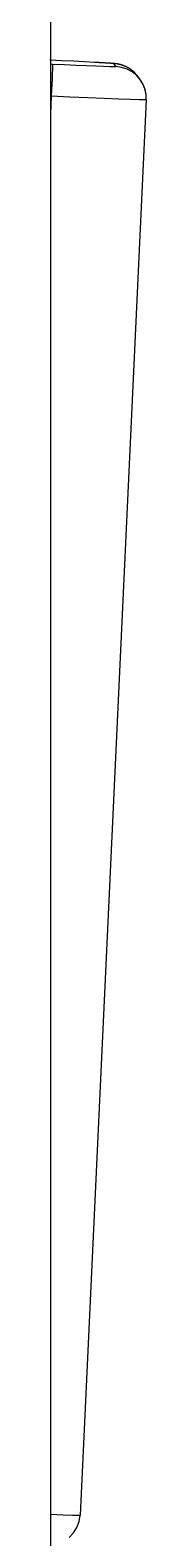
# Model space of a CAD drawing. Extents: x 2.75 to 8.34, y 2.35 to 7.17.
# Drawn here: x 3.6361 to 3.6659, y 3.1209 to 3.586 of the extents above; entities that cross this region are included whole.
import ezdxf

# ---------------------------------------------------------------- set-up
doc = ezdxf.new("R2010")
doc.units = 0
doc.header["$LTSCALE"] = 0.5
doc.layers.add('TANGENT_LINES', color=7, linetype='CONTINUOUS')
doc.layers.add('VISIBLE', color=7, linetype='CONTINUOUS')

msp = doc.modelspace()

# ---------------------------------------------------------------- linework, layer by layer
at = {"layer": 'TANGENT_LINES'}
for p, q in [((3.63633, 3.57556), (3.63698, 3.57553)), ((3.65654, 3.57477), (3.6559, 3.57567)), ((3.63658, 3.56562), (3.63633, 3.56563)), ((3.63658, 3.56562), (3.63633, 3.56017))]:
    msp.add_line(p, q, dxfattribs=at)
for points in [[(3.63698, 3.57553), (3.63699, 3.57532), (3.63697, 3.57475), (3.63694, 3.57383), (3.63689, 3.57259), (3.63683, 3.57109), (3.63675, 3.56939), (3.63667, 3.56754), (3.63658, 3.56562)], [(3.6559, 3.57567), (3.65548, 3.57572), (3.6543, 3.57581), (3.65241, 3.57592), (3.64987, 3.57606)], [(3.65464, 3.57479), (3.65607, 3.57475), (3.65654, 3.57477)], [(3.66055, 3.57425), (3.65909, 3.57498), (3.65752, 3.57546), (3.6559, 3.57567)], [(3.66411, 3.57062), (3.66295, 3.57198), (3.66157, 3.5731), (3.66, 3.57396), (3.65831, 3.57452), (3.65654, 3.57477)], [(3.66591, 3.56448), (3.66537, 3.56446), (3.66373, 3.56449), (3.66103, 3.56458), (3.65739, 3.56471), (3.65294, 3.56489), (3.64785, 3.56511), (3.64233, 3.56535), (3.63658, 3.56562)], [(3.63633, 3.12822), (3.64023, 3.12807), (3.64313, 3.12798), (3.6449, 3.12794), (3.64548, 3.12796)]]:
    msp.add_lwpolyline(points, dxfattribs=at)
at = {"layer": 'VISIBLE'}
for p, q in [((3.63633, 3.80778), (3.63633, 3.02038)), ((3.66411, 3.57062), (3.66347, 3.57152)), ((3.66591, 3.56448), (3.64548, 3.12796))]:
    msp.add_line(p, q, dxfattribs=at)
for points in [[(3.64987, 3.57606), (3.6469, 3.57622), (3.64353, 3.57639), (3.63989, 3.57657), (3.63612, 3.57675)], [(3.63698, 3.57553), (3.64064, 3.57536), (3.64416, 3.5752), (3.64743, 3.57506), (3.65033, 3.57495), (3.65276, 3.57485), (3.65464, 3.57479)], [(3.65442, 3.5758), (3.65421, 3.57581), (3.654, 3.57583), (3.65379, 3.57584), (3.65358, 3.57585), (3.65337, 3.57586), (3.65317, 3.57587), (3.65297, 3.57589), (3.65277, 3.5759), (3.65258, 3.57591), (3.65239, 3.57592), (3.6522, 3.57593), (3.65202, 3.57594), (3.65184, 3.57595), (3.65167, 3.57596), (3.65151, 3.57597), (3.65135, 3.57598), (3.6512, 3.57599), (3.65106, 3.576), (3.65092, 3.576), (3.65079, 3.57601), (3.65068, 3.57602), (3.65057, 3.57603), (3.65047, 3.57603), (3.65038, 3.57604), (3.6503, 3.57604), (3.65023, 3.57604), (3.65017, 3.57605), (3.65011, 3.57605), (3.65006, 3.57605), (3.65001, 3.57606), (3.64997, 3.57606), (3.64993, 3.57606)], [(3.65543, 3.57573), (3.65539, 3.57573), (3.65534, 3.57574), (3.6553, 3.57574), (3.65526, 3.57574), (3.65522, 3.57575), (3.65518, 3.57575), (3.65514, 3.57575), (3.6551, 3.57575), (3.65506, 3.57576), (3.65502, 3.57576), (3.65498, 3.57576), (3.65495, 3.57576), (3.65491, 3.57577), (3.65487, 3.57577), (3.65484, 3.57577), (3.65481, 3.57577), (3.65477, 3.57578), (3.65474, 3.57578), (3.65471, 3.57578), (3.65468, 3.57578), (3.65466, 3.57578), (3.65463, 3.57579), (3.65461, 3.57579), (3.65458, 3.57579), (3.65456, 3.57579), (3.65454, 3.57579), (3.65452, 3.57579), (3.6545, 3.5758), (3.65447, 3.5758), (3.65445, 3.5758), (3.65444, 3.5758), (3.65442, 3.5758)], [(3.65715, 3.57554), (3.65712, 3.57554), (3.65708, 3.57555), (3.65705, 3.57555), (3.65701, 3.57556), (3.65698, 3.57556), (3.65695, 3.57557), (3.65691, 3.57558), (3.65688, 3.57558), (3.65685, 3.57559), (3.65681, 3.57559), (3.65678, 3.5756), (3.65675, 3.5756), (3.65672, 3.57561), (3.65669, 3.57561), (3.65666, 3.57561), (3.65663, 3.57562), (3.6566, 3.57562), (3.65657, 3.57562), (3.65654, 3.57563), (3.65651, 3.57563), (3.65648, 3.57564), (3.65645, 3.57564), (3.65642, 3.57564), (3.65639, 3.57565), (3.65635, 3.57565), (3.65632, 3.57565), (3.65629, 3.57566), (3.65625, 3.57566), (3.65622, 3.57566), (3.65618, 3.57567), (3.65615, 3.57567), (3.65611, 3.57567), (3.65607, 3.57568), (3.65603, 3.57568), (3.65599, 3.57569), (3.65595, 3.57569), (3.65591, 3.57569), (3.65587, 3.5757), (3.65583, 3.5757), (3.65578, 3.5757), (3.65574, 3.57571), (3.6557, 3.57571), (3.65565, 3.57571), (3.65561, 3.57572), (3.65556, 3.57572), (3.65552, 3.57572), (3.65547, 3.57573), (3.65543, 3.57573)], [(3.66048, 3.5743), (3.6604, 3.57434), (3.66032, 3.57438), (3.66024, 3.57442), (3.66016, 3.57447), (3.66009, 3.57451), (3.66001, 3.57455), (3.65993, 3.5746), (3.65984, 3.57464), (3.65976, 3.57468), (3.65968, 3.57472), (3.65959, 3.57476), (3.65951, 3.5748), (3.65942, 3.57484), (3.65933, 3.57488), (3.65924, 3.57492), (3.65914, 3.57496), (3.65905, 3.575), (3.65895, 3.57503), (3.65886, 3.57507), (3.65876, 3.5751), (3.65867, 3.57514), (3.65857, 3.57517), (3.65848, 3.5752), (3.65838, 3.57523), (3.65829, 3.57526), (3.6582, 3.57529), (3.65811, 3.57531), (3.65803, 3.57534), (3.65794, 3.57536), (3.65786, 3.57538), (3.65778, 3.5754), (3.65771, 3.57542), (3.65763, 3.57544), (3.65756, 3.57545), (3.65749, 3.57547), (3.65742, 3.57548), (3.65735, 3.5755), (3.65729, 3.57551), (3.65722, 3.57552), (3.65715, 3.57554)], [(3.66347, 3.57152), (3.66215, 3.57304), (3.66055, 3.57425)], [(3.66551, 3.56774), (3.66548, 3.56783), (3.66545, 3.56792), (3.66542, 3.56801), (3.66539, 3.5681), (3.66536, 3.56819), (3.66533, 3.56828), (3.66529, 3.56837), (3.66526, 3.56847), (3.66523, 3.56856), (3.66519, 3.56865), (3.66515, 3.56874), (3.66512, 3.56883), (3.66508, 3.56892), (3.66504, 3.56901), (3.665, 3.5691), (3.66495, 3.56919), (3.66491, 3.56928), (3.66486, 3.56937), (3.66481, 3.56946), (3.66477, 3.56955), (3.66472, 3.56964), (3.66466, 3.56973), (3.66461, 3.56982), (3.66456, 3.5699), (3.6645, 3.56999), (3.66445, 3.57008), (3.6644, 3.57017), (3.66434, 3.57026), (3.66428, 3.57035), (3.66423, 3.57044), (3.66417, 3.57053), (3.66411, 3.57062)], [(3.66554, 3.56763), (3.66495, 3.56919), (3.66411, 3.57062)], [(3.66591, 3.56447), (3.66591, 3.56456), (3.66591, 3.56466), (3.66591, 3.56475), (3.66591, 3.56485), (3.66591, 3.56494), (3.66591, 3.56504), (3.66591, 3.56513), (3.66591, 3.56523), (3.66591, 3.56532), (3.66591, 3.56542), (3.6659, 3.56552), (3.6659, 3.56562), (3.66589, 3.56572), (3.66588, 3.56582), (3.66587, 3.56592), (3.66586, 3.56602), (3.66584, 3.56612), (3.66583, 3.56623), (3.66581, 3.56633), (3.66579, 3.56644), (3.66578, 3.56654), (3.66576, 3.56665), (3.66573, 3.56676), (3.66571, 3.56686), (3.66569, 3.56697), (3.66566, 3.56708), (3.66564, 3.56719), (3.66562, 3.5673), (3.66559, 3.56741), (3.66556, 3.56752), (3.66554, 3.56763), (3.66551, 3.56774)], [(3.64212, 3.121), (3.64347, 3.12245), (3.64451, 3.12414), (3.64519, 3.126), (3.64548, 3.12796)]]:
    msp.add_lwpolyline(points, dxfattribs=at)

doc.saveas('drawing.dxf')
